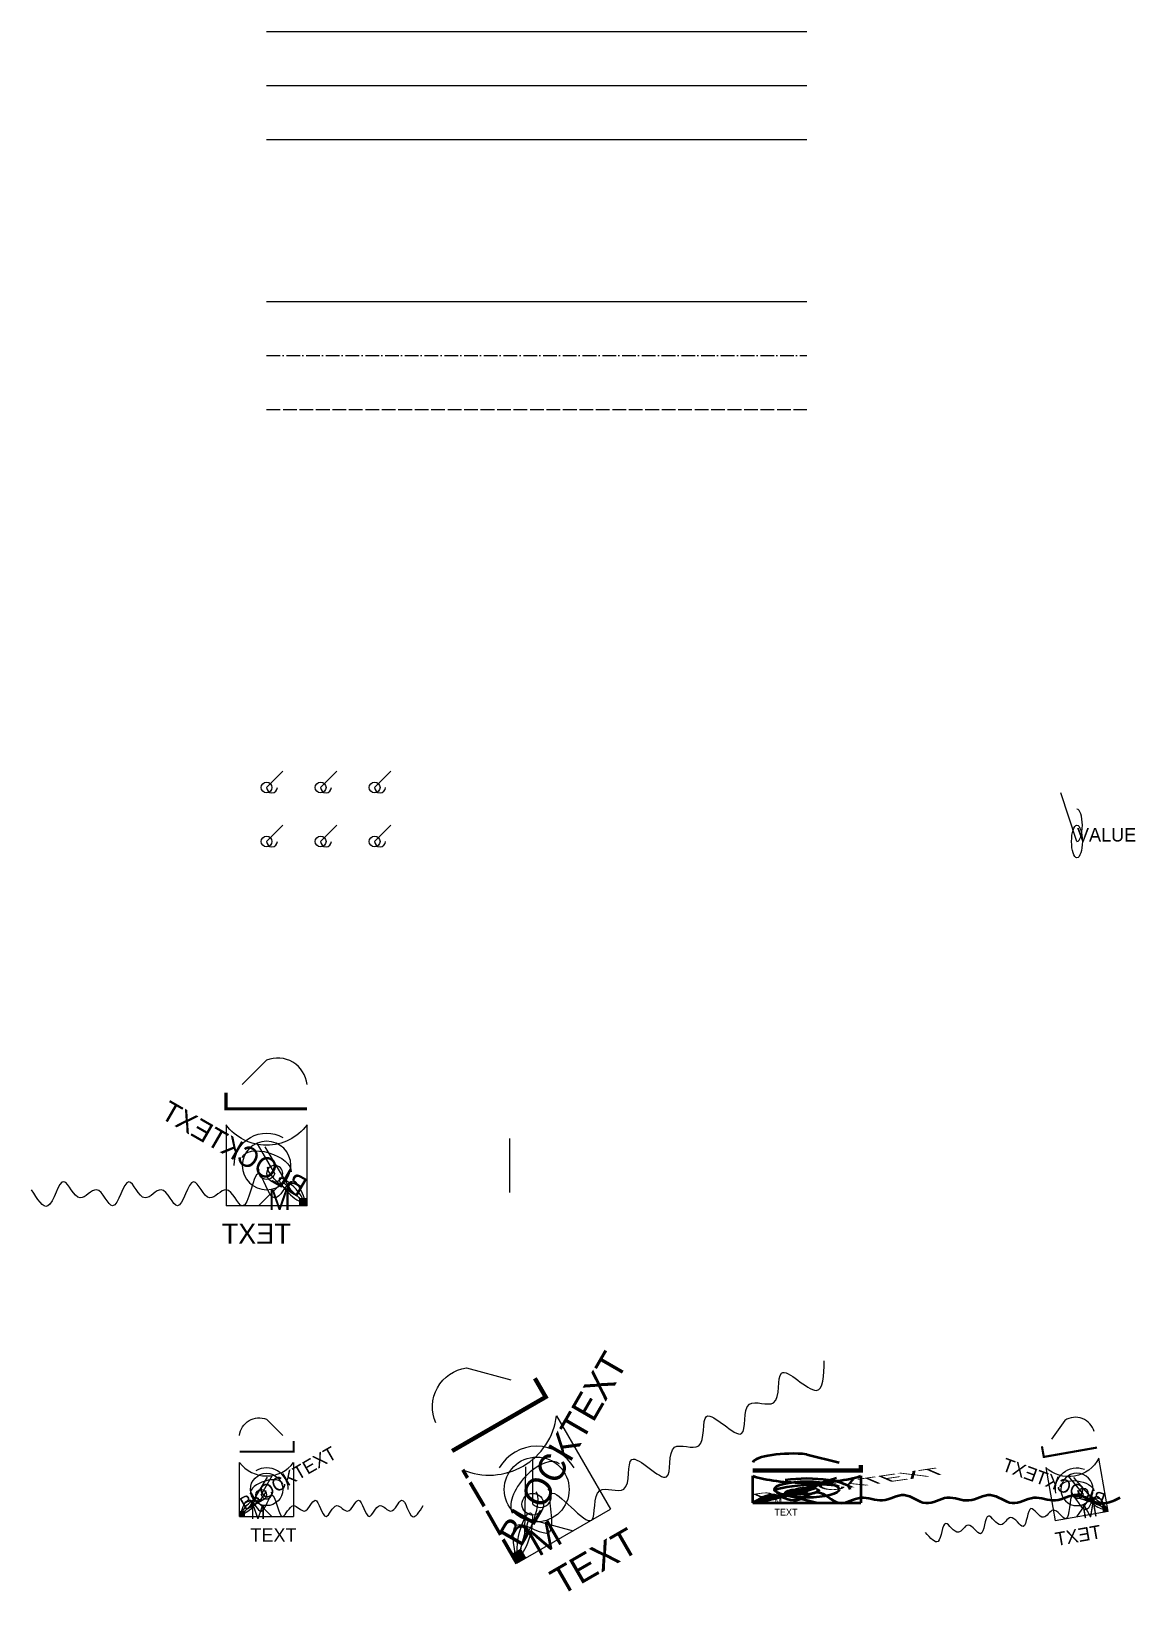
# Model space of a CAD drawing. Header units: millimetres. Extents: x -44 to 161, y -22 to 270.
import ezdxf

# ---------------------------------------------------------------- set-up
doc = ezdxf.new("R2010")
doc.units = ezdxf.units.MM
doc.header["$LTSCALE"] = 2
doc.linetypes.add('DASHDOT', pattern=[3.556, 2.54, -0.508, 0, -0.508])
doc.linetypes.add('DASHED', pattern=[1.524, 1.27, -0.254])
doc.layers.add('dash', color=7, linetype='DASHED')
doc.layers.add('OFF', color=7, linetype='Continuous')
doc.layers.add('RED', color=7, linetype='Continuous', lineweight=50)
doc.layers.get('OFF').off()

# ---------------------------------------------------------------- blocks, each defined once
blk = doc.blocks.new('INNER')
blk.add_line((0, 0), (3, 3))
blk.add_lwpolyline([(0, 0, 1), (2, 0)], format="xyb")
blk.add_circle((0, 0), 1)
blk = doc.blocks.new('PART', base_point=(5, 5))
blk.add_line((0, 0), (10, 0))
for points in [[(0, 15, -0.5), (5, 18), (8, 15)], [(0, 10, 0.5), (10, 10), (10, 0)]]:
    blk.add_lwpolyline(points, format="xyb")
at = {"const_width": 0.4}
blk.add_lwpolyline([(0, 12), (10, 12), (10, 14)], dxfattribs=at)
blk.add_polyline3d([(0, 0, 0), (3, 3, 3), (6, 0, 1)])
blk.add_circle((5, 5), 3)
blk.add_arc((5, 5), 4, 0, 120)
blk.add_ellipse((5, 5), major_axis=(3, 1), ratio=0.5, start_param=0, end_param=3)
blk.add_spline([(0, 0), (2, 3), (4, 1), (6, 4), (8, 0), (10, 2), (12, 1), (14, 3), (16, 0), (18, 2), (20, 1), (22, 3), (24, 0), (26, 2), (28, 1), (30, 3), (32, 0), (34, 2)], degree=3)
blk.add_point((1, 1))
blk.add_solid([(0, 0), (1, 0), (0, 1), (1, 1)])
at = {"layer": 'RED', "linetype": 'BYBLOCK', "lineweight": -2}
blk.add_line((0, 0), (0, 10), dxfattribs=at)
at = {"rotation": 15}
blk.add_blockref('INNER', (4, 4), dxfattribs=at)
at = {"xscale": 2, "yscale": 0.5, "rotation": 45}
blk.add_blockref('INNER', (2, 2), dxfattribs=at)
blk.add_text('BLOCKTEXT', height=2.5, rotation=30).set_placement((1, 1))
at = {"insert": (2, 2), "char_height": 2.5, "attachment_point": 1}
blk.add_mtext('M\\PTEXT', dxfattribs=at)
blk.add_attdef('TAG', (0, 0), '', height=2.5)

msp = doc.modelspace()

# ---------------------------------------------------------------- linework, layer by layer
at = {"lineweight": -2}
msp.add_line((0, 260), (100, 260), dxfattribs=at)
at = {"lineweight": -3}
msp.add_line((0, 250), (100, 250), dxfattribs=at)
msp.add_line((0, 220), (100, 220))
at = {"linetype": 'DASHDOT', "ltscale": 0.5}
msp.add_line((0, 210), (100, 210), dxfattribs=at)
at = {"layer": 'dash'}
msp.add_line((0, 200), (100, 200), dxfattribs=at)
at = {"layer": 'NEWLAYER'}
msp.add_line((0, 270), (100, 270), dxfattribs=at)

# ---------------------------------------------------------------- block references
at = {"row_count": 2, "column_count": 3, "row_spacing": 10, "column_spacing": 10}
msp.add_blockref('INNER', (0, 120), dxfattribs=at)
ref = msp.add_blockref('INNER', (150, 120), dxfattribs=dict(xscale=3, rotation=90))
ref.add_attrib('TAG', 'VALUE', (150, 120), dxfattribs={"height": 2.5})
at = {"extrusion": (0, 0, -1), "xscale": 1.5, "yscale": 1.5, "zscale": 1.5}
msp.add_blockref('PART', (0, 60), dxfattribs=at)
at = {"linetype": 'DASHED', "lineweight": 70, "xscale": 2, "yscale": 2, "rotation": 30}
msp.add_blockref('PART', (50, 0), dxfattribs=at)
msp.add_blockref('PART', (0, 0))
at = {"xscale": -1, "rotation": 10}
msp.add_blockref('PART', (150, 0), dxfattribs=at)
at = {"layer": 'OFF'}
msp.add_blockref('PART', (50, 60), dxfattribs=at)
at = {"layer": 'RED', "xscale": 2, "yscale": 0.5}
msp.add_blockref('PART', (100, 0), dxfattribs=at)

doc.saveas('drawing.dxf')
